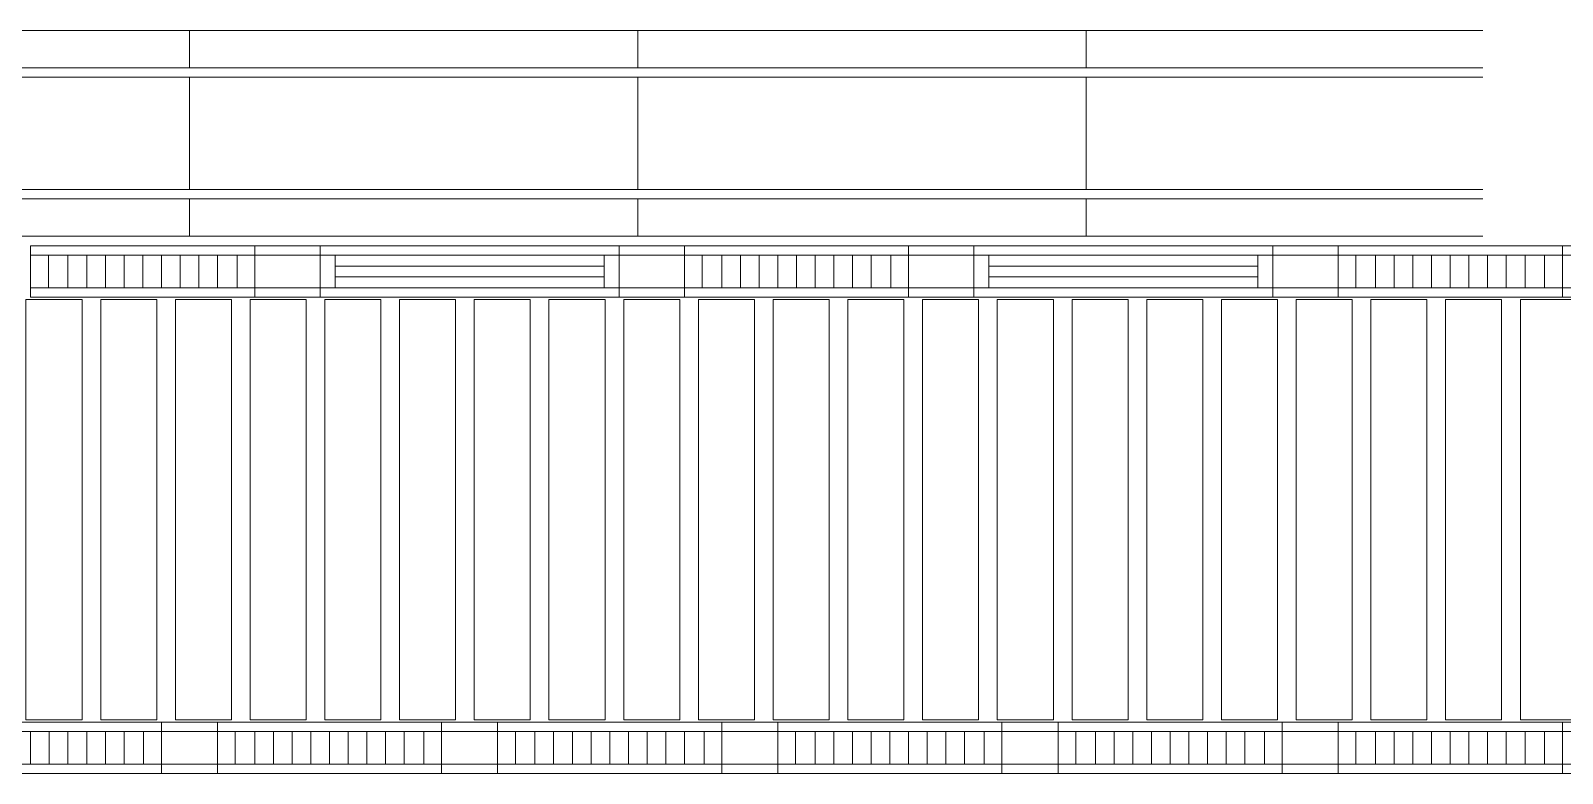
# Model space of a CAD drawing. Header units: millimetres. Extents: x -962357 to -591296, y -223672 to 59420.
# Drawn here: x -776430 to -768230, y -223672 to -219694 of the extents above; entities that cross this region are included whole.
import ezdxf

# ---------------------------------------------------------------- set-up
doc = ezdxf.new("R2010")
doc.units = ezdxf.units.MM
doc.linetypes.add('DPA_Hidden 50', pattern=[3, 2, -1])
doc.layers.add('A-GLAZ-CURT', color=2, linetype='Continuous', lineweight=9)

# ---------------------------------------------------------------- blocks, each defined once
blk = doc.blocks.new('DPA_CP_Metal Ceiling Panel - Vertical Panel with Gap-11114031-4160-01 UPPER PLATFORM LEVEL - REFLECTED CEILING PLAN')
at = {"layer": 'A-GLAZ-CURT'}
for p, q in [((-849807.4, 2689), (-849807.4, 439)), ((-849507.4, 2689), (-849807.4, 2689)), ((-849507.4, 2689), (-849807.4, 2689)), ((-849807.4, 2689), (-849807.4, 439)), ((-849807.4, 439), (-849807.4, 2689)), ((-849807.4, 2689), (-849507.4, 2689)), ((-849507.4, 2689), (-849507.4, 439)), ((-849507.4, 439), (-849507.4, 2689)), ((-849507.4, 2689), (-849507.4, 439)), ((-849507.4, 439), (-849807.4, 439)), ((-849807.4, 439), (-849507.4, 439)), ((-849507.4, 439), (-849807.4, 439))]:
    blk.add_line(p, q, dxfattribs=at)
blk = doc.blocks.new('System Panel - DPA-AR_Metal Ceiling Rectangular Panel-V25-4160-01 UPPER PLATFORM LEVEL - REFLECTED CEILING PLAN')
at = {"layer": 'A-GLAZ-CURT'}
for p, q in [((-814257.4, 3229), (-816382.4, 3229)), ((-816382.4, 3229), (-816382.4, 3029)), ((-816382.4, 3029), (-816382.4, 3229)), ((-816382.4, 3229), (-814257.4, 3229)), ((-814257.4, 3029), (-814257.4, 3229)), ((-814257.4, 3229), (-814257.4, 3029)), ((-816382.4, 3029), (-814257.4, 3029)), ((-814257.4, 3029), (-816382.4, 3029))]:
    blk.add_line(p, q, dxfattribs=at)
blk = doc.blocks.new('System Panel - DPA-AR_Metal Ceiling Rectangular Panel-13139259-4160-01 UPPER PLATFORM LEVEL - REFLECTED CEILING PLAN')
at = {"layer": 'A-GLAZ-CURT'}
for p, q in [((-741107.4, 4129), (-743507.4, 4129)), ((-743507.4, 4129), (-743507.4, 3929)), ((-743507.4, 3929), (-743507.4, 4129)), ((-743507.4, 4129), (-741107.4, 4129)), ((-741107.4, 3929), (-741107.4, 4129)), ((-741107.4, 4129), (-741107.4, 3929)), ((-743507.4, 3929), (-741107.4, 3929)), ((-741107.4, 3929), (-743507.4, 3929))]:
    blk.add_line(p, q, dxfattribs=at)
blk = doc.blocks.new('System Panel - DPA-AR_Metal Ceiling Rectangular Panel-V32-4160-01 UPPER PLATFORM LEVEL - REFLECTED CEILING PLAN')
at = {"layer": 'A-GLAZ-CURT'}
for p, q in [((-837057.3, 4129), (-839182.3, 4129)), ((-839182.3, 4129), (-839182.3, 3929)), ((-839182.3, 3929), (-839182.3, 4129)), ((-839182.3, 4129), (-837057.3, 4129)), ((-839182.3, 3929), (-837057.4, 3929)), ((-837057.4, 3929), (-839182.3, 3929))]:
    blk.add_line(p, q, dxfattribs=at)
blk = doc.blocks.new('System Panel - DPA-AR_Metal Ceiling Rectangular Panel-V28-4160-01 UPPER PLATFORM LEVEL - REFLECTED CEILING PLAN')
at = {"layer": 'A-GLAZ-CURT'}
for p, q in [((-825657.4, 3229), (-827782.3, 3229)), ((-827782.3, 3229), (-827782.3, 3029)), ((-827782.3, 3029), (-827782.3, 3229)), ((-827782.3, 3229), (-825657.4, 3229)), ((-827782.3, 3029), (-825657.3, 3029)), ((-825657.3, 3029), (-827782.3, 3029))]:
    blk.add_line(p, q, dxfattribs=at)
blk = doc.blocks.new('System Panel - DPA-AR_Metal Ceiling Rectangular Panel-V26-4160-01 UPPER PLATFORM LEVEL - REFLECTED CEILING PLAN')
at = {"layer": 'A-GLAZ-CURT'}
for p, q in [((-814257.4, 3879), (-816382.4, 3879)), ((-816382.4, 3879), (-816382.4, 3279)), ((-816382.4, 3279), (-816382.4, 3879)), ((-816382.4, 3879), (-814257.4, 3879)), ((-814257.4, 3279), (-814257.4, 3879)), ((-814257.4, 3879), (-814257.4, 3279)), ((-816382.4, 3279), (-814257.4, 3279)), ((-814257.4, 3279), (-816382.4, 3279))]:
    blk.add_line(p, q, dxfattribs=at)
blk = doc.blocks.new('System Panel - DPA-AR_Metal Ceiling Rectangular Panel-13139299-4160-01 UPPER PLATFORM LEVEL - REFLECTED CEILING PLAN')
at = {"layer": 'A-GLAZ-CURT'}
for p, q in [((-818782.4, 3879), (-821182.4, 3879)), ((-821182.4, 3879), (-821182.4, 3279)), ((-821182.4, 3279), (-821182.4, 3879)), ((-821182.4, 3879), (-818782.4, 3879)), ((-818782.4, 3279), (-818782.4, 3879)), ((-818782.4, 3879), (-818782.4, 3279)), ((-821182.4, 3279), (-818782.4, 3279)), ((-818782.4, 3279), (-821182.4, 3279))]:
    blk.add_line(p, q, dxfattribs=at)
blk = doc.blocks.new('System Panel - DPA-AR_Metal Ceiling Rectangular Panel-V29-4160-01 UPPER PLATFORM LEVEL - REFLECTED CEILING PLAN')
at = {"layer": 'A-GLAZ-CURT'}
for p, q in [((-825657.4, 3879), (-827782.3, 3879)), ((-827782.3, 3879), (-827782.3, 3279)), ((-827782.3, 3279), (-827782.3, 3879)), ((-827782.3, 3879), (-825657.4, 3879)), ((-827782.3, 3279), (-825657.4, 3279)), ((-825657.4, 3279), (-827782.3, 3279))]:
    blk.add_line(p, q, dxfattribs=at)
blk = doc.blocks.new('DPA_CP_Metal Ceiling Panel1 - Horizontal with Gap-13297912-4160-01 UPPER PLATFORM LEVEL - REFLECTED CEILING PLAN')
at = {"layer": 'A-GLAZ-CURT'}
for p, q in [((-786232.4, 151.5), (-786232.4, 426.5)), ((-786232.4, 151.5), (-786232.4, 426.5)), ((-786232.4, 426.5), (-785932.4, 426.5)), ((-786232.4, 426.5), (-785932.4, 426.5)), ((-786232.4, 151.5), (-786232.4, 426.5)), ((-785932.4, 151.5), (-785932.4, 426.5)), ((-785932.4, 426.5), (-785932.4, 151.5)), ((-785932.4, 426.5), (-785932.4, 151.5)), ((-786232.4, 376.5), (-785932.4, 376.5)), ((-786232.4, 201.5), (-785932.4, 201.5)), ((-786232.4, 151.5), (-785932.4, 151.5)), ((-785932.4, 151.5), (-786232.4, 151.5)), ((-785932.4, 151.5), (-786232.4, 151.5))]:
    blk.add_line(p, q, dxfattribs=at)
blk = doc.blocks.new('DPA_CP_Metal Ceiling Luminaire2 - Linear Luminaire-12404975-4160-01 UPPER PLATFORM LEVEL - REFLECTED CEILING PLAN')
at = {"layer": 'A-GLAZ-CURT'}
for p, q in [((-786932.4, 2701.5), (-786932.4, 2976.5)), ((-786932.4, 2976.5), (-785732.4, 2976.5)), ((-786932.4, 2976.5), (-786932.4, 2701.5)), ((-785732.4, 2976.5), (-786932.4, 2976.5)), ((-786932.4, 2976.5), (-785732.4, 2976.5)), ((-785732.4, 2976.5), (-785732.4, 2701.5)), ((-785732.4, 2701.5), (-785732.4, 2976.5)), ((-786932.4, 2939), (-786932.4, 2701.5)), ((-786932.4, 2926.5), (-785732.4, 2926.5)), ((-785732.4, 2939), (-785732.4, 2701.5)), ((-786932.4, 2751.5), (-785732.4, 2751.5)), ((-785732.4, 2701.5), (-786932.4, 2701.5)), ((-785732.4, 2701.5), (-786932.4, 2701.5)), ((-786932.4, 2701.5), (-785732.4, 2701.5))]:
    blk.add_line(p, q, dxfattribs=at)
at = {"layer": 'A-GLAZ-CURT', "linetype": 'DPA_Hidden 50'}
for p, q in [((-786837.4, 2926.5), (-786837.4, 2751.5)), ((-786732.4, 2926.5), (-786732.4, 2751.5)), ((-786632.4, 2926.5), (-786632.4, 2751.5)), ((-786532.4, 2926.5), (-786532.4, 2751.5)), ((-786432.4, 2926.5), (-786432.4, 2751.5)), ((-786332.4, 2926.5), (-786332.4, 2751.5)), ((-786232.4, 2926.5), (-786232.4, 2751.5)), ((-786132.4, 2926.5), (-786132.4, 2751.5)), ((-786032.4, 2926.5), (-786032.4, 2751.5)), ((-785932.4, 2926.5), (-785932.4, 2751.5)), ((-785827.4, 2926.5), (-785827.4, 2751.5))]:
    blk.add_line(p, q, dxfattribs=at)
blk = doc.blocks.new('DPA_CP_Metal Ceiling Air Supply1 - Linear Diffuser Air Supply-12404980-4160-01 UPPER PLATFORM LEVEL - REFLECTED CEILING PLAN')
at = {"layer": 'A-GLAZ-CURT'}
for p, q in [((-788882.4, 2701.5), (-788882.4, 2976.5)), ((-788882.4, 2976.5), (-787282.4, 2976.5)), ((-788882.4, 2701.5), (-788882.4, 2976.5)), ((-788882.4, 2976.5), (-787282.4, 2976.5)), ((-788882.4, 2976.5), (-787282.4, 2976.5)), ((-788882.4, 2701.5), (-788882.4, 2976.5)), ((-787282.4, 2701.5), (-787282.4, 2976.5)), ((-787282.4, 2976.5), (-787282.4, 2701.5)), ((-787282.4, 2976.5), (-787282.4, 2701.5)), ((-787282.4, 2926.5), (-788882.4, 2926.5)), ((-788802.4, 2926.5), (-788802.4, 2751.5)), ((-787362.4, 2926.5), (-787362.4, 2751.5)), ((-787282.4, 2751.5), (-788882.4, 2751.5)), ((-788882.4, 2701.5), (-787282.4, 2701.5)), ((-787282.4, 2701.5), (-788882.4, 2701.5)), ((-787282.4, 2701.5), (-788882.4, 2701.5))]:
    blk.add_line(p, q, dxfattribs=at)
at = {"layer": 'A-GLAZ-CURT', "linetype": 'DPA_Hidden 50'}
for p, q in [((-787362.4, 2868.2), (-788802.4, 2868.2)), ((-787362.4, 2809.9), (-788802.4, 2809.9))]:
    blk.add_line(p, q, dxfattribs=at)
blk = doc.blocks.new('DPA_CP_Metal Ceiling Panel1 - Horizontal with Gap-16028279-4160-01 UPPER PLATFORM LEVEL - REFLECTED CEILING PLAN')
at = {"layer": 'A-GLAZ-CURT'}
for p, q in [((-787282.4, 2701.5), (-787282.4, 2976.5)), ((-787282.4, 2701.5), (-787282.4, 2976.5)), ((-787282.4, 2976.5), (-786932.4, 2976.5)), ((-787282.4, 2976.5), (-786932.4, 2976.5)), ((-787282.4, 2701.5), (-787282.4, 2976.5)), ((-786932.4, 2701.5), (-786932.4, 2976.5)), ((-786932.4, 2976.5), (-786932.4, 2701.5)), ((-786932.4, 2976.5), (-786932.4, 2701.5)), ((-787282.4, 2926.5), (-786932.4, 2926.5)), ((-787282.4, 2751.5), (-786932.4, 2751.5)), ((-787282.4, 2701.5), (-786932.4, 2701.5)), ((-786932.4, 2701.5), (-787282.4, 2701.5)), ((-786932.4, 2701.5), (-787282.4, 2701.5))]:
    blk.add_line(p, q, dxfattribs=at)

msp = doc.modelspace()

# ---------------------------------------------------------------- block references
at = {"layer": 'A-GLAZ-CURT'}
for name, p in [('System Panel - DPA-AR_Metal Ceiling Rectangular Panel-V25-4160-01 UPPER PLATFORM LEVEL - REFLECTED CEILING PLAN', (38677.4, -222923.5)), ('System Panel - DPA-AR_Metal Ceiling Rectangular Panel-13139259-4160-01 UPPER PLATFORM LEVEL - REFLECTED CEILING PLAN', (-32072.6, -223823.5)), ('System Panel - DPA-AR_Metal Ceiling Rectangular Panel-13139259-4160-01 UPPER PLATFORM LEVEL - REFLECTED CEILING PLAN', (-29672.6, -223823.5)), ('System Panel - DPA-AR_Metal Ceiling Rectangular Panel-V32-4160-01 UPPER PLATFORM LEVEL - REFLECTED CEILING PLAN', (68402.3, -223823.5)), ('System Panel - DPA-AR_Metal Ceiling Rectangular Panel-V26-4160-01 UPPER PLATFORM LEVEL - REFLECTED CEILING PLAN', (38677.4, -223823.5)), ('System Panel - DPA-AR_Metal Ceiling Rectangular Panel-13139299-4160-01 UPPER PLATFORM LEVEL - REFLECTED CEILING PLAN', (45602.4, -223823.5)), ('System Panel - DPA-AR_Metal Ceiling Rectangular Panel-13139299-4160-01 UPPER PLATFORM LEVEL - REFLECTED CEILING PLAN', (48002.4, -223823.5)), ('System Panel - DPA-AR_Metal Ceiling Rectangular Panel-V29-4160-01 UPPER PLATFORM LEVEL - REFLECTED CEILING PLAN', (57002.3, -223823.5)), ('System Panel - DPA-AR_Metal Ceiling Rectangular Panel-V25-4160-01 UPPER PLATFORM LEVEL - REFLECTED CEILING PLAN', (38677.4, -223823.5)), ('System Panel - DPA-AR_Metal Ceiling Rectangular Panel-13139259-4160-01 UPPER PLATFORM LEVEL - REFLECTED CEILING PLAN', (-32072.6, -224723.5)), ('System Panel - DPA-AR_Metal Ceiling Rectangular Panel-13139259-4160-01 UPPER PLATFORM LEVEL - REFLECTED CEILING PLAN', (-29672.6, -224723.5)), ('System Panel - DPA-AR_Metal Ceiling Rectangular Panel-V28-4160-01 UPPER PLATFORM LEVEL - REFLECTED CEILING PLAN', (57002.3, -223823.5)), ('DPA_CP_Metal Ceiling Luminaire2 - Linear Luminaire-12404975-4160-01 UPPER PLATFORM LEVEL - REFLECTED CEILING PLAN', (10502.4, -223823.5)), ('DPA_CP_Metal Ceiling Luminaire2 - Linear Luminaire-12404975-4160-01 UPPER PLATFORM LEVEL - REFLECTED CEILING PLAN', (10502.4, -223823.5)), ('DPA_CP_Metal Ceiling Panel1 - Horizontal with Gap-16028279-4160-01 UPPER PLATFORM LEVEL - REFLECTED CEILING PLAN', (12052.4, -223823.5)), ('DPA_CP_Metal Ceiling Panel1 - Horizontal with Gap-16028279-4160-01 UPPER PLATFORM LEVEL - REFLECTED CEILING PLAN', (12052.4, -223823.5)), ('DPA_CP_Metal Ceiling Air Supply1 - Linear Diffuser Air Supply-12404980-4160-01 UPPER PLATFORM LEVEL - REFLECTED CEILING PLAN', (14002.4, -223823.5)), ('DPA_CP_Metal Ceiling Air Supply1 - Linear Diffuser Air Supply-12404980-4160-01 UPPER PLATFORM LEVEL - REFLECTED CEILING PLAN', (14002.4, -223823.5)), ('DPA_CP_Metal Ceiling Panel1 - Horizontal with Gap-16028279-4160-01 UPPER PLATFORM LEVEL - REFLECTED CEILING PLAN', (14002.4, -223823.5)), ('DPA_CP_Metal Ceiling Panel1 - Horizontal with Gap-16028279-4160-01 UPPER PLATFORM LEVEL - REFLECTED CEILING PLAN', (14002.4, -223823.5)), ('DPA_CP_Metal Ceiling Luminaire2 - Linear Luminaire-12404975-4160-01 UPPER PLATFORM LEVEL - REFLECTED CEILING PLAN', (14002.4, -223823.5)), ('DPA_CP_Metal Ceiling Luminaire2 - Linear Luminaire-12404975-4160-01 UPPER PLATFORM LEVEL - REFLECTED CEILING PLAN', (14002.4, -223823.5)), ('DPA_CP_Metal Ceiling Panel1 - Horizontal with Gap-16028279-4160-01 UPPER PLATFORM LEVEL - REFLECTED CEILING PLAN', (15552.4, -223823.5)), ('DPA_CP_Metal Ceiling Panel1 - Horizontal with Gap-16028279-4160-01 UPPER PLATFORM LEVEL - REFLECTED CEILING PLAN', (15552.4, -223823.5)), ('DPA_CP_Metal Ceiling Air Supply1 - Linear Diffuser Air Supply-12404980-4160-01 UPPER PLATFORM LEVEL - REFLECTED CEILING PLAN', (17502.4, -223823.5)), ('DPA_CP_Metal Ceiling Air Supply1 - Linear Diffuser Air Supply-12404980-4160-01 UPPER PLATFORM LEVEL - REFLECTED CEILING PLAN', (17502.4, -223823.5)), ('DPA_CP_Metal Ceiling Panel1 - Horizontal with Gap-16028279-4160-01 UPPER PLATFORM LEVEL - REFLECTED CEILING PLAN', (17502.4, -223823.5)), ('DPA_CP_Metal Ceiling Panel1 - Horizontal with Gap-16028279-4160-01 UPPER PLATFORM LEVEL - REFLECTED CEILING PLAN', (17502.4, -223823.5)), ('DPA_CP_Metal Ceiling Luminaire2 - Linear Luminaire-12404975-4160-01 UPPER PLATFORM LEVEL - REFLECTED CEILING PLAN', (17502.4, -223823.5)), ('DPA_CP_Metal Ceiling Luminaire2 - Linear Luminaire-12404975-4160-01 UPPER PLATFORM LEVEL - REFLECTED CEILING PLAN', (17502.4, -223823.5)), ('DPA_CP_Metal Ceiling Panel1 - Horizontal with Gap-16028279-4160-01 UPPER PLATFORM LEVEL - REFLECTED CEILING PLAN', (19052.4, -223823.5)), ('DPA_CP_Metal Ceiling Panel1 - Horizontal with Gap-16028279-4160-01 UPPER PLATFORM LEVEL - REFLECTED CEILING PLAN', (19052.4, -223823.5)), ('DPA_CP_Metal Ceiling Panel - Vertical Panel with Gap-11114031-4160-01 UPPER PLATFORM LEVEL - REFLECTED CEILING PLAN', (73352.4, -223823.5)), ('DPA_CP_Metal Ceiling Panel - Vertical Panel with Gap-11114031-4160-01 UPPER PLATFORM LEVEL - REFLECTED CEILING PLAN', (73752.4, -223823.5)), ('DPA_CP_Metal Ceiling Panel - Vertical Panel with Gap-11114031-4160-01 UPPER PLATFORM LEVEL - REFLECTED CEILING PLAN', (74152.4, -223823.5)), ('DPA_CP_Metal Ceiling Panel - Vertical Panel with Gap-11114031-4160-01 UPPER PLATFORM LEVEL - REFLECTED CEILING PLAN', (74552.4, -223823.5)), ('DPA_CP_Metal Ceiling Panel - Vertical Panel with Gap-11114031-4160-01 UPPER PLATFORM LEVEL - REFLECTED CEILING PLAN', (74952.4, -223823.5)), ('DPA_CP_Metal Ceiling Panel - Vertical Panel with Gap-11114031-4160-01 UPPER PLATFORM LEVEL - REFLECTED CEILING PLAN', (75352.4, -223823.5)), ('DPA_CP_Metal Ceiling Panel - Vertical Panel with Gap-11114031-4160-01 UPPER PLATFORM LEVEL - REFLECTED CEILING PLAN', (75752.4, -223823.5)), ('DPA_CP_Metal Ceiling Panel - Vertical Panel with Gap-11114031-4160-01 UPPER PLATFORM LEVEL - REFLECTED CEILING PLAN', (76152.4, -223823.5)), ('DPA_CP_Metal Ceiling Panel - Vertical Panel with Gap-11114031-4160-01 UPPER PLATFORM LEVEL - REFLECTED CEILING PLAN', (76552.4, -223823.5)), ('DPA_CP_Metal Ceiling Panel - Vertical Panel with Gap-11114031-4160-01 UPPER PLATFORM LEVEL - REFLECTED CEILING PLAN', (76952.4, -223823.5)), ('DPA_CP_Metal Ceiling Panel - Vertical Panel with Gap-11114031-4160-01 UPPER PLATFORM LEVEL - REFLECTED CEILING PLAN', (77352.4, -223823.5)), ('DPA_CP_Metal Ceiling Panel - Vertical Panel with Gap-11114031-4160-01 UPPER PLATFORM LEVEL - REFLECTED CEILING PLAN', (77752.4, -223823.5)), ('DPA_CP_Metal Ceiling Panel - Vertical Panel with Gap-11114031-4160-01 UPPER PLATFORM LEVEL - REFLECTED CEILING PLAN', (78152.4, -223823.5)), ('DPA_CP_Metal Ceiling Panel - Vertical Panel with Gap-11114031-4160-01 UPPER PLATFORM LEVEL - REFLECTED CEILING PLAN', (78552.4, -223823.5)), ('DPA_CP_Metal Ceiling Panel - Vertical Panel with Gap-11114031-4160-01 UPPER PLATFORM LEVEL - REFLECTED CEILING PLAN', (78952.4, -223823.5)), ('DPA_CP_Metal Ceiling Panel - Vertical Panel with Gap-11114031-4160-01 UPPER PLATFORM LEVEL - REFLECTED CEILING PLAN', (79352.4, -223823.5)), ('DPA_CP_Metal Ceiling Panel - Vertical Panel with Gap-11114031-4160-01 UPPER PLATFORM LEVEL - REFLECTED CEILING PLAN', (79752.4, -223823.5)), ('DPA_CP_Metal Ceiling Panel - Vertical Panel with Gap-11114031-4160-01 UPPER PLATFORM LEVEL - REFLECTED CEILING PLAN', (80152.4, -223823.5)), ('DPA_CP_Metal Ceiling Panel - Vertical Panel with Gap-11114031-4160-01 UPPER PLATFORM LEVEL - REFLECTED CEILING PLAN', (80552.4, -223823.5)), ('DPA_CP_Metal Ceiling Panel - Vertical Panel with Gap-11114031-4160-01 UPPER PLATFORM LEVEL - REFLECTED CEILING PLAN', (80952.4, -223823.5)), ('DPA_CP_Metal Ceiling Panel - Vertical Panel with Gap-11114031-4160-01 UPPER PLATFORM LEVEL - REFLECTED CEILING PLAN', (81352.4, -223823.5)), ('DPA_CP_Metal Ceiling Luminaire2 - Linear Luminaire-12404975-4160-01 UPPER PLATFORM LEVEL - REFLECTED CEILING PLAN', (10002.4, -226373.5)), ('DPA_CP_Metal Ceiling Panel1 - Horizontal with Gap-13297912-4160-01 UPPER PLATFORM LEVEL - REFLECTED CEILING PLAN', (10502.4, -223823.5)), ('DPA_CP_Metal Ceiling Luminaire2 - Linear Luminaire-12404975-4160-01 UPPER PLATFORM LEVEL - REFLECTED CEILING PLAN', (11502.4, -226373.5)), ('DPA_CP_Metal Ceiling Panel1 - Horizontal with Gap-13297912-4160-01 UPPER PLATFORM LEVEL - REFLECTED CEILING PLAN', (12002.4, -223823.5)), ('DPA_CP_Metal Ceiling Luminaire2 - Linear Luminaire-12404975-4160-01 UPPER PLATFORM LEVEL - REFLECTED CEILING PLAN', (13002.4, -226373.5)), ('DPA_CP_Metal Ceiling Panel1 - Horizontal with Gap-13297912-4160-01 UPPER PLATFORM LEVEL - REFLECTED CEILING PLAN', (13502.4, -223823.5)), ('DPA_CP_Metal Ceiling Luminaire2 - Linear Luminaire-12404975-4160-01 UPPER PLATFORM LEVEL - REFLECTED CEILING PLAN', (14502.4, -226373.5)), ('DPA_CP_Metal Ceiling Panel1 - Horizontal with Gap-13297912-4160-01 UPPER PLATFORM LEVEL - REFLECTED CEILING PLAN', (15002.4, -223823.5)), ('DPA_CP_Metal Ceiling Luminaire2 - Linear Luminaire-12404975-4160-01 UPPER PLATFORM LEVEL - REFLECTED CEILING PLAN', (16002.4, -226373.5)), ('DPA_CP_Metal Ceiling Panel1 - Horizontal with Gap-13297912-4160-01 UPPER PLATFORM LEVEL - REFLECTED CEILING PLAN', (16502.4, -223823.5)), ('DPA_CP_Metal Ceiling Luminaire2 - Linear Luminaire-12404975-4160-01 UPPER PLATFORM LEVEL - REFLECTED CEILING PLAN', (17502.4, -226373.5)), ('DPA_CP_Metal Ceiling Panel1 - Horizontal with Gap-13297912-4160-01 UPPER PLATFORM LEVEL - REFLECTED CEILING PLAN', (18002.4, -223823.5))]:
    msp.add_blockref(name, p, dxfattribs=at)

doc.saveas('drawing.dxf')
